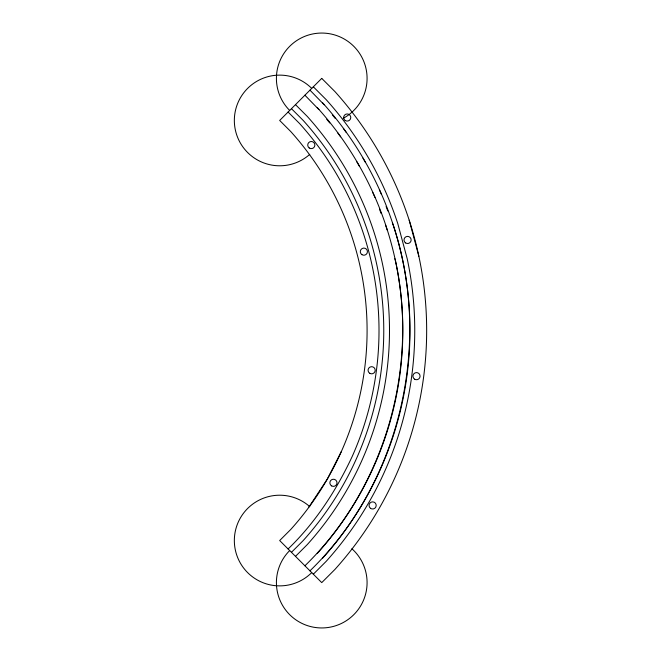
<?xml version="1.0" encoding="UTF-8"?>
<svg xmlns="http://www.w3.org/2000/svg" width="661" height="661" viewBox="0 0 661 661"><rect width="100%" height="100%" fill="white"/><g stroke="black" fill="none" stroke-linecap="round" stroke-linejoin="round"><path stroke-width="0.99" d="M341.365 451.488L327.236 479.225L309.009 506.896M304.919 565.783C384.421 488.405 418.801 369.425 395.551 261.227L394.873 258.691M309.968 570.831C400.029 483.488 432.649 344.158 393.32 225.327L392.386 222.881M288.097 548.961C315.363 522.719 336.284 490.495 352.263 456.338A309.373 309.373 0 0 0 299.54 123.491L288.097 112.04M291.451 552.323L303.077 540.698A314.132 314.132 0 0 0 303.077 120.302L291.451 108.677M295.492 556.364L307.332 544.524A319.85 319.85 0 0 0 307.332 116.476L295.492 104.636M313.331 574.202L326.104 561.429A345.116 345.116 0 0 0 407.209 258.748L397.856 223.856A345.116 345.116 0 0 0 326.104 99.571L313.331 86.798M309.968 90.169L324.212 104.802M304.919 95.217L318.899 109.586M332.301 114.783L335.292 118.484M343.332 128.408L346.405 132.646M326.749 119.277L329.748 122.979M337.548 132.613L340.622 136.852M362.955 158.128L365.574 162.664M356.766 161.705L359.377 166.233M379.364 189.732L381.496 194.516M372.837 192.64L374.961 197.424M387.809 210.958L386.098 206.513M379.439 209.074L381.141 213.511M385.586 225.087L387.206 230.069M409.192 220.171L418.859 256.27M351.883 548.746A45.336 45.336 0 0 1 341.737 623.306A45.336 45.336 0 0 1 276.521 585.77A45.336 45.336 0 0 1 237.877 522.991A45.336 45.336 0 0 1 309.753 506.623M289.683 550.555A45.336 45.336 0 0 0 276.405 582.614L276.521 585.77L279.677 585.877A45.336 45.336 0 0 0 311.736 572.6M317.247 107.545A333.202 333.202 0 0 1 317.247 553.455M322.56 102.761A340.349 340.349 0 0 1 322.56 558.239M343.199 118.327A45.336 45.336 0 0 0 346.356 40.313A45.336 45.336 0 0 0 276.521 75.23A45.336 45.336 0 0 0 237.877 138.009A45.336 45.336 0 0 0 309.753 154.377M289.683 110.445A45.336 45.336 0 0 1 276.405 78.386L276.521 75.23L279.677 75.123A45.336 45.336 0 0 1 311.736 88.4M321.742 78.386L279.677 120.459L290.683 131.465A297.45 297.45 0 0 1 290.683 529.535L279.677 540.541L321.742 582.614L334.953 569.402A357.031 357.031 0 0 0 334.953 91.598L321.742 78.386M369.772 373.308A3.569 3.569 0 0 0 375.208 370.35A3.569 3.569 0 0 0 369.937 367.119A3.569 3.569 0 0 0 369.772 373.308M414.645 379.207A3.569 3.569 0 0 0 420.074 376.258A3.569 3.569 0 0 0 414.802 373.027A3.569 3.569 0 0 0 414.645 379.207M405.631 242.942A3.569 3.569 0 0 0 411.142 240.133A3.569 3.569 0 0 0 405.961 236.77A3.569 3.569 0 0 0 405.631 242.942M309.274 148.006A3.569 3.569 0 0 0 314.859 145.346A3.569 3.569 0 0 0 309.761 141.842A3.569 3.569 0 0 0 309.274 148.006M345.182 120.459A3.569 3.569 0 0 0 350.76 117.79A3.569 3.569 0 0 0 345.662 114.295A3.569 3.569 0 0 0 345.182 120.459M361.922 254.65A3.569 3.569 0 0 0 367.433 251.849A3.569 3.569 0 0 0 362.245 248.478A3.569 3.569 0 0 0 361.922 254.65M331.648 485.901A3.569 3.569 0 0 0 337.003 482.811A3.569 3.569 0 0 0 331.648 479.712A3.569 3.569 0 0 0 331.648 485.901M370.532 508.326A3.569 3.569 0 0 0 376.175 505.805A3.569 3.569 0 0 0 371.176 502.17A3.569 3.569 0 0 0 370.532 508.326"/></g></svg>
